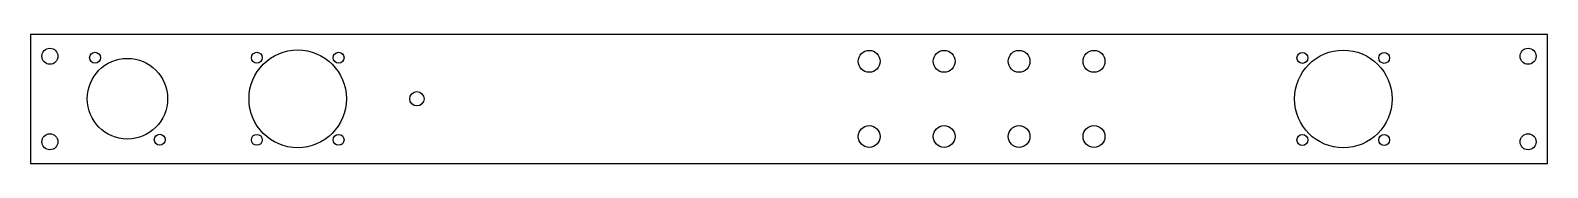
# Model space of a CAD drawing. Header units: millimetres. Extents: x -223 to 223, y -173 to -136.
import ezdxf

# ---------------------------------------------------------------- set-up
doc = ezdxf.new("R2010")
doc.units = ezdxf.units.MM
doc.layers.get('0').update_dxf_attribs({"linetype": 'CONTINUOUS'})

msp = doc.modelspace()

# ---------------------------------------------------------------- linework, layer by layer
msp.add_lwpolyline([(-222.75, -173.28), (222.75, -173.28), (222.75, -135.63), (-222.75, -135.63)], close=True)
for centre, radius in [((-217, -141.96), 2.35), ((-203.75, -142.39), 1.6), ((-144.25, -154.4), 14.3), ((-156.25, -142.4), 1.6), ((-132.25, -142.4), 1.6), ((23.55, -143.43), 3.2), ((45.55, -143.43), 3.2), ((67.55, -143.43), 3.2), ((89.55, -143.43), 3.2), ((162.75, -154.45), 14.3), ((150.75, -142.45), 1.6), ((174.75, -142.45), 1.6), ((217, -141.96), 2.35), ((-194.25, -154.39), 11.8), ((-109.25, -154.4), 2.1), ((-217, -166.96), 2.35), ((-184.75, -166.39), 1.6), ((-156.25, -166.4), 1.6), ((-132.25, -166.4), 1.6), ((23.55, -165.43), 3.2), ((45.55, -165.43), 3.2), ((67.55, -165.43), 3.2), ((89.55, -165.43), 3.2), ((217, -166.96), 2.35), ((150.75, -166.45), 1.6), ((174.75, -166.45), 1.6)]:
    msp.add_circle(centre, radius)

doc.saveas('drawing.dxf')
